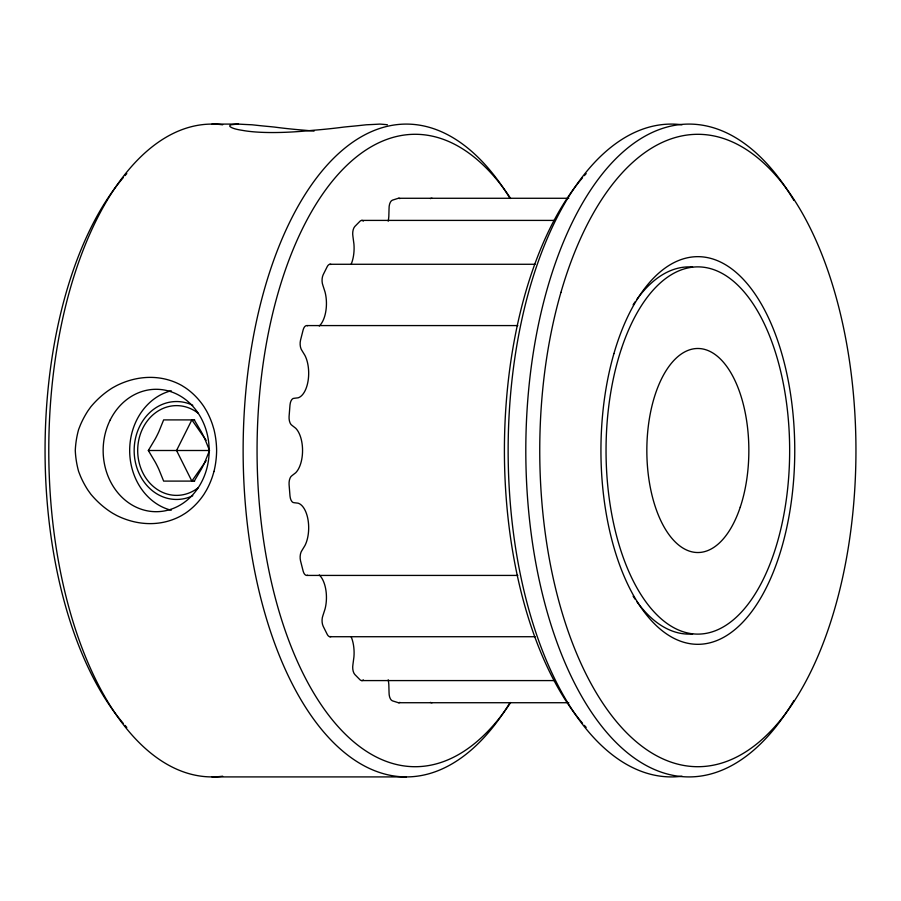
<?xml version="1.0" encoding="UTF-8"?>
<svg xmlns="http://www.w3.org/2000/svg" width="901" height="901" viewBox="0 0 901 901"><rect width="100%" height="100%" fill="white"/><g stroke="black" fill="none" stroke-linecap="round" stroke-linejoin="round"><path stroke-width="1.35" d="M194.639 481.1L163.644 481.1L158.846 469.286A61.617 26.681 56.3 0 0 155.366 462.314L148.338 450.5L155.366 438.686A61.617 26.681 -56.3 0 0 158.846 431.714L163.644 419.9L194.639 419.9M194.244 481.1L201.261 469.286A61.617 26.681 -56.3 0 0 204.752 462.314L209.539 450.5L204.752 438.686A61.617 26.681 56.3 0 0 201.261 431.714L194.244 419.9M206.138 460.704L191.857 481.1L176.551 450.5L191.857 419.9L206.138 440.296M211.983 124.09L238.483 124.09A81.811 2.32 0.9 0 0 251.942 124.777L256.109 125.228A84.457 7.174 2.8 0 0 269.602 126.579L274.377 127.064A87.51 12.344 4.7 0 0 304.223 130.206L309.156 130.656A88.568 17.423 6.6 0 0 314.044 131.118M398.715 198.276L568.768 198.276M361.695 220.407L554.228 220.407M329.89 264.275L535.081 264.275M307.004 325.576L517.816 325.576M148.338 450.5L209.19 450.5M307.004 575.424L517.816 575.424M329.89 636.725L535.081 636.725M361.695 680.582L554.228 680.582M398.715 702.724L568.768 702.724M211.983 776.91L406.328 776.91M387.407 124.788L387.317 124.777A81.811 2.32 0.9 0 0 379.828 124.09A81.811 2.32 -0.9 0 1 366.38 124.777L362.213 125.228A84.457 7.174 -2.8 0 1 348.71 126.579L343.934 127.064A87.51 12.344 -4.7 0 1 314.1 130.206L309.156 130.656A88.568 17.423 -6.6 0 1 244.148 130.668L241.457 130.206A87.51 12.344 -4.7 0 1 230.701 127.052L230.048 126.579A84.457 7.174 -2.8 0 1 230.251 125.228L230.994 124.777A81.811 2.32 -0.9 0 1 238.483 124.09M171.201 510.248A61.2 53.001 90 0 1 129.676 450.5A61.2 53.001 90 0 1 171.201 390.752M192.78 495.73A48.958 42.392 -90 0 1 134.159 450.5A48.958 42.392 -90 0 1 192.78 405.27M198.152 487.813A44.881 38.867 90 0 1 147.336 480.098A44.881 38.867 90 0 1 147.336 420.902A44.881 38.867 90 0 1 198.152 413.187M510.664 702.51A316.206 158.103 -90 0 1 298.389 663.665A316.206 158.103 -90 0 1 298.389 237.335A316.206 158.103 -90 0 1 510.664 198.49M509.865 702.825A326.41 163.205 90 0 1 287.216 673.633A326.41 163.205 90 0 1 287.216 227.367A326.41 163.205 90 0 1 509.865 198.175M222.66 776.212A326.41 163.205 -90 0 1 48.778 450.5A326.41 163.205 -90 0 1 222.66 124.788M126.804 727.389A316.206 158.103 90 0 1 125.002 725.373M123.212 723.3A316.206 158.103 90 0 1 123.212 177.7M125.002 175.627A316.206 158.103 90 0 1 126.804 173.611M692.621 633.966A183.613 91.801 90 0 1 636.59 601.226M635.194 599.244A183.613 91.801 90 0 1 633.121 596.169M633.121 304.831A183.613 91.801 90 0 1 635.194 301.756M636.59 299.774A183.613 91.801 90 0 1 692.621 267.034M586.168 727.389A316.206 158.103 90 0 1 584.355 725.373M582.564 723.3A316.206 158.103 90 0 1 582.564 177.7M584.355 175.627A316.206 158.103 90 0 1 586.168 173.611M682.023 776.212A326.41 163.205 90 0 1 508.141 450.5A326.41 163.205 90 0 1 682.023 124.788M793.916 700.55A326.41 163.205 90 0 1 570.299 674.5A326.41 163.205 90 0 1 570.299 226.5A326.41 163.205 90 0 1 793.916 200.45M307.579 325.723A8.165 4.077 90 0 0 303.153 329.845L300.529 340.184A8.165 4.077 90 0 0 301.914 350.478L304.966 355.478A24.89 12.445 90 0 1 308.074 380.909A24.89 12.445 90 0 1 298.085 397.825L294.154 398.287A8.165 4.077 -90 0 0 289.998 404.977L289.086 416.431A8.165 4.077 90 0 0 292.003 425.373L295.686 428.234A24.89 12.445 -90 0 1 302.556 450.5A24.89 12.445 -90 0 1 295.686 472.766L292.003 475.627A8.165 4.077 90 0 0 289.086 484.558L289.998 496.023A8.165 4.077 -90 0 0 294.154 502.713L298.085 503.175A24.89 12.445 90 0 1 308.074 520.091A24.89 12.445 90 0 1 304.966 545.522L301.914 550.522A8.165 4.077 90 0 0 300.529 560.816L303.153 571.155A8.165 4.077 -90 0 0 307.579 575.266M319.292 326.016A24.89 12.445 90 0 0 325.047 292.025L322.907 285.38A8.165 4.077 -90 0 1 323.177 274.726L327.277 266.527A8.165 4.077 -90 0 1 331.05 264.489M363.385 679.928A8.165 4.077 90 0 1 360.006 679.782L354.836 674.511A8.165 4.077 90 0 1 352.933 664.544L353.935 656.919A24.89 12.445 90 0 0 351.12 636.658M399.864 702.375A8.165 4.077 90 0 1 398.129 702.645L392.408 700.832A8.165 4.077 90 0 1 389.052 692.531L388.827 684.647A24.89 12.445 90 0 0 388.207 679.804M432.198 702.645A8.165 4.077 90 0 1 430.475 702.375M319.292 574.973A24.89 12.445 90 0 1 325.047 608.975L322.907 615.608A8.165 4.077 90 0 0 323.177 626.263L327.277 634.473A8.165 4.077 -90 0 0 331.05 636.511M351.12 264.342A24.89 12.445 -90 0 0 353.935 244.081L352.933 236.445A8.165 4.077 90 0 1 354.836 226.478L360.006 221.218A8.165 4.077 90 0 1 363.385 221.072M388.207 221.196A24.89 12.445 90 0 0 388.827 216.341L389.052 208.469A8.165 4.077 90 0 1 392.408 200.168L398.129 198.344A8.165 4.077 -90 0 1 399.864 198.625M430.475 198.625A8.165 4.077 90 0 1 432.198 198.344M213.987 471.448L212.512 476.359A84.457 72.79 78.9 0 1 206.532 490.054L204.054 494.187A87.51 74.772 71.7 0 1 185.336 513.266L181.732 515.473A88.568 74.704 65 0 1 116.736 515.518L112.693 513.266A87.51 74.772 71.7 0 1 90.821 494.176L87.87 490.054A84.457 72.79 78.9 0 1 80.538 476.359L78.612 471.448A81.811 70.819 86.3 0 1 75.279 450.5A81.811 70.819 -86.3 0 1 78.601 429.552L80.538 424.641A84.457 72.79 -78.9 0 1 87.87 410.946L90.821 406.813A87.51 74.772 -71.7 0 1 112.693 387.734L116.747 385.527A88.568 74.704 -65 0 1 181.754 385.482L185.336 387.734A87.51 74.772 -71.7 0 1 204.054 406.824L206.532 410.946A84.457 72.79 -78.9 0 1 212.512 424.641L213.987 429.552A81.811 70.819 -86.3 0 1 216.623 450.5A81.811 70.819 86.3 0 1 213.987 471.448M613.919 353.597A193.816 96.903 90 0 0 697.847 644.316A193.816 96.903 90 0 0 781.775 353.597A193.816 96.903 90 0 0 613.919 353.597M560.929 292.397A316.206 158.103 90 0 0 697.847 766.706A316.206 158.103 90 0 0 834.765 292.397A316.206 158.103 90 0 0 560.929 292.397M110.249 419.9A61.2 53.001 90 0 0 156.155 511.7A61.2 53.001 90 0 0 202.061 419.9A61.2 53.001 90 0 0 110.249 419.9M621.51 348.496A183.613 91.801 90 0 0 691.844 633.718A183.613 91.801 90 0 0 780.187 369.297A183.613 91.801 90 0 0 621.51 348.496M740.25 507.173A102.004 50.997 -90 0 0 701.181 348.71A102.004 50.997 -90 0 0 652.099 495.618A102.004 50.997 -90 0 0 740.25 507.173"/></g></svg>
